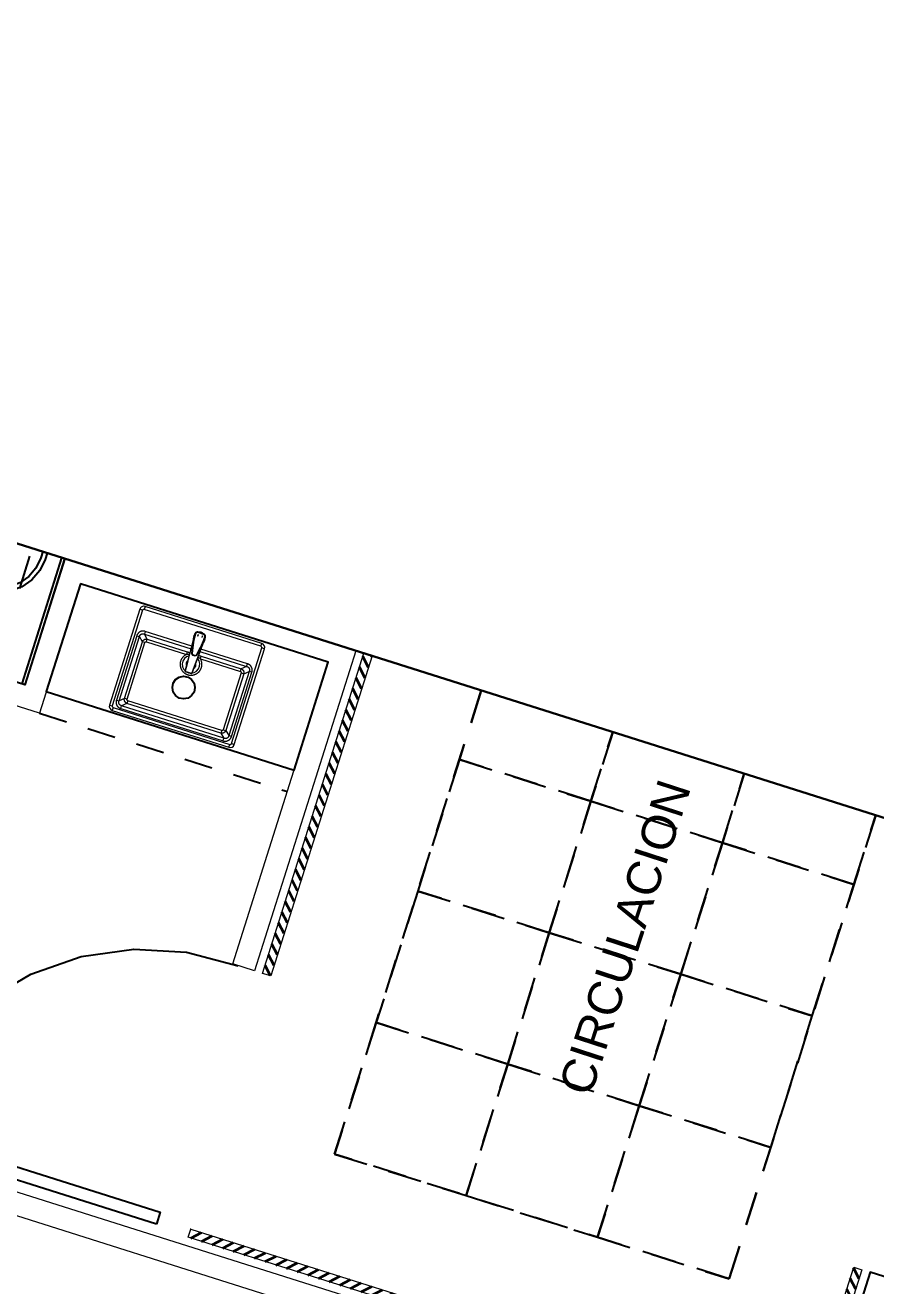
# Model space of a CAD drawing. Header units: metres. Extents: x -22 to 564, y 0 to 143.
# Drawn here: x 89.78 to 93.54, y 61.58 to 67.15 of the extents above; entities that cross this region are included whole.
import ezdxf
from ezdxf.xclip import XClip

# ---------------------------------------------------------------- set-up
doc = ezdxf.new("R2010")
doc.units = ezdxf.units.M
doc.header["$XCLIPFRAME"] = 2
doc.linetypes.add('XREF 1N HZ$0$CONJUNTO TLAHUAC$0$HIDDEN2', pattern=[0.1875, 0.125, -0.0625])
doc.linetypes.add('XREF 1N HZ$0$HIDDE150', pattern=[0.24, 0.15, -0.09])
for name, color, linetype in [('TEXTO', 7, 'Continuous'), ('XREF 1N HZ$0$COLUMNAS', 6, 'Continuous'), ('XREF 1N HZ$0$DESPIECE PLAFON', 132, 'XREF 1N HZ$0$HIDDE150'), ('XREF 1N HZ$0$LAMPARAS 1', 112, 'Continuous'), ('XREF 1N HZ$0$MOBILIARIO FIJO', 40, 'Continuous'), ('XREF 1N HZ$0$PLAFONES', 20, 'XREF 1N HZ$0$HIDDE150'), ('XREF 1N HZ$0$PROYECCIÓN', 8, 'XREF 1N HZ$0$CONJUNTO TLAHUAC$0$HIDDEN2'), ('XREF 1N HZ$0$PUERTAS APC', 8, 'Continuous')]:
    doc.layers.add(name, color=color, linetype=linetype)
doc.layers.add('XREF 1N HZ$0$MUROS DE TABLAROCA', color=150, linetype='Continuous', lineweight=13)
doc.layers.add('XREF 1N HZ$0$PTOT VS. CAMILLAS', color=240, linetype='Continuous', lineweight=35)
doc.styles.add('100 LOCALES 25', font='arial.ttf', dxfattribs={"height": 0.25})

# ---------------------------------------------------------------- blocks, each defined once
blk = doc.blocks.new('XREF 1N HZ$0$PUERETAA')
at = {"layer": 'XREF 1N HZ$0$PUERTAS APC'}
blk.add_lwpolyline([(26.9427, 55.407), (26.9427, 56.607), (26.8887, 56.607), (26.8887, 55.407)], close=True, dxfattribs=at)
blk.add_arc((26.9387, 55.4608), 1.1473, 92.4983, 182.6876, dxfattribs=at)
blk = doc.blocks.new('XREF 1N HZ$0$LAVABO HAB 3')
at = {"linetype": 'Continuous', "lineweight": 18}
for p, q in [((13.502, 10.2053), (13.5002, 10.2053)), ((13.5002, 10.198), (13.5002, 10.2053)), ((13.502, 10.2053), (13.502, 10.198)), ((13.5098, 10.2131), (13.5098, 10.2149)), ((13.5354, 10.2149), (13.5098, 10.2149)), ((13.5354, 10.2131), (13.5098, 10.2131)), ((13.5226, 10.2158), (13.5117, 10.2156)), ((13.5117, 10.2149), (13.5117, 10.2156)), ((13.5137, 10.2052), (13.513, 10.2052)), ((13.513, 10.2052), (13.513, 10.1982)), ((13.5137, 10.2052), (13.5137, 10.1982)), ((13.5226, 10.2149), (13.5226, 10.2158)), ((13.5335, 10.2156), (13.5226, 10.2158)), ((13.5315, 10.2052), (13.5322, 10.2052)), ((13.5315, 10.2052), (13.5315, 10.1982)), ((13.5322, 10.2052), (13.5322, 10.1982)), ((13.5335, 10.2149), (13.5335, 10.2156)), ((13.5354, 10.2131), (13.5354, 10.2149)), ((13.5432, 10.2053), (13.545, 10.2053)), ((13.5432, 10.198), (13.5432, 10.2053)), ((13.545, 10.198), (13.545, 10.2053)), ((13.502, 10.198), (13.5002, 10.198)), ((13.5078, 10.0404), (13.5013, 10.1671)), ((13.5013, 10.1671), (13.5013, 10.167)), ((13.5041, 10.1568), (13.5059, 10.1571)), ((13.5041, 10.1568), (13.5111, 10.121)), ((13.5059, 10.1571), (13.5129, 10.1213)), ((13.5137, 10.1982), (13.513, 10.1982)), ((13.5315, 10.1982), (13.5322, 10.1982)), ((13.5323, 10.1213), (13.5393, 10.1571)), ((13.5341, 10.121), (13.541, 10.1568)), ((13.5439, 10.1671), (13.5374, 10.0404)), ((13.541, 10.1568), (13.5393, 10.1571)), ((13.5432, 10.198), (13.545, 10.198)), ((13.5439, 10.167), (13.5439, 10.1671)), ((13.5111, 10.121), (13.5129, 10.1213)), ((13.5175, 10.1176), (13.5277, 10.1176)), ((13.5175, 10.1157), (13.5175, 10.1176)), ((13.5175, 10.1157), (13.5277, 10.1157)), ((13.5277, 10.1157), (13.5277, 10.1176)), ((13.5341, 10.121), (13.5323, 10.1213)), ((13.5226, 10.0394), (13.5086, 10.0397)), ((13.5366, 10.0397), (13.5226, 10.0394))]:
    blk.add_line(p, q, dxfattribs=at)
for points in [[(12.8702, 10.2506), (12.8702, 9.7006), (14.1752, 9.7006), (14.1752, 10.2506)], [(12.8702, 10.2381), (14.1752, 10.2381), (14.1752, 10.2506), (12.8702, 10.2506)]]:
    blk.add_lwpolyline(points, close=True)
for points in [[(13.6192, 10.1686), (13.4262, 10.1686, 1), (13.4262, 9.7506), (13.6192, 9.7506, 1)], [(13.6192, 10.1486), (13.4262, 10.1486, 1), (13.4262, 9.7706), (13.6192, 9.7706, 1)]]:
    blk.add_lwpolyline(points, format="xyb", close=True)
at = {"linetype": 'Continuous', "lineweight": 18, "flags": 128}
for points in [[(13.5086, 10.0397), (13.5086, 10.0397), (13.5086, 10.0397), (13.5086, 10.0397), (13.5086, 10.0397), (13.5086, 10.0397), (13.5086, 10.0397), (13.5086, 10.0397), (13.5086, 10.0397)], [(13.5366, 10.0397), (13.5366, 10.0397), (13.5366, 10.0397), (13.5366, 10.0397), (13.5366, 10.0397), (13.5366, 10.0397), (13.5366, 10.0397), (13.5366, 10.0397), (13.5366, 10.0397)]]:
    blk.add_lwpolyline(points, dxfattribs=at)
for radius in [0.0395, 0.0363, 0.0246, 0.0229]:
    blk.add_circle((13.5227, 9.9596), radius)
at = {"linetype": 'Continuous', "lineweight": 18}
for centre, radius, start, end in [((13.5098, 10.2053), 0.00962, 90, 180), ((13.5098, 10.2053), 0.00781, 90, 180), ((13.5226, 10.1934), 0.025, 62.4904, 117.1455), ((13.5354, 10.2053), 0.00962, 0, 90), ((13.5354, 10.2053), 0.00781, 0, 90), ((13.5226, 10.1934), 0.025, 165.3782, 196.105), ((13.7159, 10.198), 0.2157, 180, 191.0142), ((13.7159, 10.198), 0.2139, 180, 191.0142), ((13.3293, 10.198), 0.2139, 348.9858, 0), ((13.3293, 10.198), 0.2157, 348.9858, 0), ((13.5226, 10.1934), 0.025, 345.6074, 14.8028), ((13.5175, 10.1222), 0.00468, 191.0142, 270), ((13.5277, 10.1222), 0.00468, 270, 348.9858), ((13.5086, 10.0405), 0.000812, 182.914, 268.9658), ((13.5086, 10.0405), 0.000751, 182.8932, 268.5565), ((13.5081, 10.0353), 0.00518, 92.8376, 93.5073), ((13.5366, 10.0405), 0.000812, 271.0342, 357.086), ((13.5366, 10.0405), 0.000751, 271.4435, 357.1068)]:
    blk.add_arc(centre, radius, start, end, dxfattribs=at)
for centre, major_axis, start_param, end_param in [((13.5262, 9.6943), (0.0465, -0.9138), 4.168618, 4.32392), ((13.519, 9.6943), (0.0465, 0.9138), 5.100858, 5.256162)]:
    blk.add_ellipse(centre, major_axis=major_axis, ratio=0.000887, start_param=start_param, end_param=end_param, dxfattribs=at)
for points, knots in [([(13.5117, 10.2156), (13.5112, 10.2156), (13.5099, 10.2156), (13.5079, 10.2152), (13.5059, 10.2145), (13.504, 10.2134), (13.5023, 10.2121), (13.501, 10.2105), (13.4999, 10.2087), (13.4991, 10.2067), (13.4985, 10.204), (13.4985, 10.2005), (13.4987, 10.1949), (13.4987, 10.1899), (13.4986, 10.1853), (13.4986, 10.1825), (13.4991, 10.18), (13.4999, 10.1781), (13.5005, 10.1773), (13.5006, 10.177)], [0, 0, 0, 0, 0.037302, 0.083018, 0.128733, 0.174448, 0.220163, 0.26525, 0.310338, 0.355419, 0.400498, 0.489465, 0.578701, 0.755734, 0.815479, 0.875151, 0.934065, 0.97918, 1, 1, 1, 1]), ([(13.5446, 10.177), (13.5448, 10.1774), (13.5454, 10.1784), (13.5461, 10.1802), (13.5467, 10.1829), (13.5467, 10.1864), (13.5465, 10.1919), (13.5465, 10.197), (13.5466, 10.2016), (13.5466, 10.2044), (13.5461, 10.2069), (13.5451, 10.209), (13.544, 10.2108), (13.5426, 10.2124), (13.5409, 10.2137), (13.539, 10.2146), (13.5366, 10.2155), (13.5347, 10.2156), (13.5335, 10.2156)], [0, 0, 0, 0, 0.0301553, 0.0752252, 0.1202911, 0.2091963, 0.2983698, 0.4752823, 0.5349779, 0.5946022, 0.6534749, 0.6985679, 0.7436606, 0.7887556, 0.8338509, 0.8789211, 0.9239913, 1, 1, 1, 1]), ([(13.5002, 10.1922), (13.5002, 10.1922), (13.5001, 10.1921), (13.5, 10.1922), (13.4999, 10.1922)], [0, 0, 0, 0, 0.5000071, 1, 1, 1, 1]), ([(13.4999, 10.1922), (13.4999, 10.1908), (13.4999, 10.1887), (13.4999, 10.1859), (13.5003, 10.1844), (13.5005, 10.1837)], [0, 0, 0, 0, 0.484928, 0.739589, 1, 1, 1, 1]), ([(13.5013, 10.1671), (13.5012, 10.1705), (13.5009, 10.1765), (13.5005, 10.1848), (13.5003, 10.1897), (13.5002, 10.1922)], [0, 0, 0, 0, 0.413218, 0.706644, 1, 1, 1, 1]), ([(13.5005, 10.1825), (13.5005, 10.1825), (13.5005, 10.1823), (13.5003, 10.1818), (13.5003, 10.1809), (13.5004, 10.1799), (13.5005, 10.1788), (13.5006, 10.1777), (13.5007, 10.1764), (13.5008, 10.1748), (13.501, 10.1726), (13.5012, 10.1699), (13.5013, 10.1679), (13.5013, 10.1668)], [0, 0, 0, 0, 0.004925, 0.151561, 0.277555, 0.428688, 0.536331, 0.575477, 0.621703, 0.686328, 0.768048, 0.872605, 1, 1, 1, 1]), ([(13.5005, 10.1837), (13.5005, 10.1836), (13.5005, 10.1835), (13.5005, 10.183), (13.5005, 10.1826), (13.5005, 10.1825)], [0, 0, 0, 0, 0.280649, 0.903022, 1, 1, 1, 1]), ([(13.5005, 10.1837), (13.5005, 10.1837), (13.5005, 10.1837), (13.5005, 10.1837), (13.5005, 10.1837), (13.5005, 10.1837), (13.5005, 10.1837), (13.5005, 10.1837)], [0, 0, 0, 0, 0.003478, 0.017578, 0.149486, 0.529402, 1, 1, 1, 1]), ([(13.5006, 10.1873), (13.5006, 10.1862), (13.5007, 10.183), (13.501, 10.1763), (13.5013, 10.1706), (13.5014, 10.1671)], [0, 0, 0, 0, 0.159457, 0.480683, 1, 1, 1, 1]), ([(13.5013, 10.1671), (13.5013, 10.1671), (13.5013, 10.1671), (13.5014, 10.1671), (13.5014, 10.1671)], [0, 0, 0, 0, 0.566597, 1, 1, 1, 1]), ([(13.5438, 10.1671), (13.5438, 10.1676), (13.5439, 10.1703), (13.5442, 10.177), (13.5445, 10.1831), (13.5446, 10.1871)], [0, 0, 0, 0, 0.081048, 0.40524, 1, 1, 1, 1]), ([(13.5439, 10.1671), (13.5439, 10.1671), (13.5439, 10.1671), (13.5438, 10.1671), (13.5438, 10.1671)], [0, 0, 0, 0, 0.566627, 1, 1, 1, 1]), ([(13.545, 10.1922), (13.5449, 10.1909), (13.5448, 10.1874), (13.5445, 10.1817), (13.5442, 10.1752), (13.544, 10.1703), (13.5439, 10.1676), (13.5439, 10.1671)], [0, 0, 0, 0, 0.159583, 0.418173, 0.676762, 0.935352, 1, 1, 1, 1]), ([(13.5439, 10.1671), (13.5439, 10.1681), (13.544, 10.17), (13.5442, 10.1726), (13.5444, 10.1746), (13.5445, 10.176), (13.5446, 10.177), (13.5446, 10.1778), (13.5447, 10.1788), (13.5448, 10.1799), (13.5449, 10.1809), (13.5449, 10.1818), (13.5447, 10.1823), (13.5447, 10.1825), (13.5447, 10.1825)], [0, 0, 0, 0, 0.116854, 0.223105, 0.306143, 0.353184, 0.387216, 0.41898, 0.458743, 0.568095, 0.721644, 0.84966, 0.998653, 1, 1, 1, 1]), ([(13.5453, 10.1922), (13.5453, 10.1908), (13.5453, 10.1887), (13.5453, 10.1859), (13.5449, 10.1844), (13.5447, 10.1837)], [0, 0, 0, 0, 0.484928, 0.739589, 1, 1, 1, 1]), ([(13.5447, 10.1837), (13.5447, 10.1837), (13.5447, 10.1837), (13.5447, 10.1837), (13.5447, 10.1837), (13.5447, 10.1837), (13.5447, 10.1837), (13.5447, 10.1837), (13.5447, 10.1837), (13.5447, 10.1837)], [0, 0, 0, 0, 0.735069, 0.92519, 0.97633, 0.991274, 0.996302, 0.998291, 1, 1, 1, 1]), ([(13.5447, 10.1825), (13.5447, 10.1825), (13.5447, 10.1829), (13.5447, 10.1833), (13.5447, 10.1835), (13.5447, 10.1836), (13.5447, 10.1836), (13.5447, 10.1836)], [0, 0, 0, 0, 0.012345, 0.72619, 0.732649, 0.993392, 1, 1, 1, 1]), ([(13.545, 10.1922), (13.545, 10.1922), (13.5451, 10.1921), (13.5452, 10.1922), (13.5453, 10.1922)], [0, 0, 0, 0, 0.500019, 1, 1, 1, 1]), ([(13.5111, 10.121), (13.5111, 10.1209), (13.5113, 10.12), (13.512, 10.1186), (13.5133, 10.1172), (13.515, 10.1161), (13.5165, 10.1158), (13.5173, 10.1157), (13.5175, 10.1157)], [0, 0, 0, 0, 0.051141, 0.295611, 0.499996, 0.705067, 0.949539, 1, 1, 1, 1]), ([(13.5341, 10.121), (13.5339, 10.1203), (13.5335, 10.1189), (13.532, 10.1173), (13.5302, 10.1161), (13.5287, 10.1158), (13.5279, 10.1157), (13.5277, 10.1157)], [0, 0, 0, 0, 0.234233, 0.499666, 0.704873, 0.949506, 1, 1, 1, 1]), ([(13.5086, 10.0397), (13.5091, 10.0397), (13.5118, 10.0396), (13.5165, 10.0395), (13.5206, 10.0395), (13.5226, 10.0394)], [0, 0, 0, 0, 0.115582, 0.577912, 1, 1, 1, 1]), ([(13.5226, 10.0394), (13.5231, 10.0394), (13.5258, 10.0395), (13.5305, 10.0396), (13.5347, 10.0397), (13.5366, 10.0397)], [0, 0, 0, 0, 0.115582, 0.577912, 1, 1, 1, 1])]:
    blk.add_open_spline(points, degree=3, knots=knots, dxfattribs=at)
blk = doc.blocks.new('XREF 1N HZ$0$LAVABO LUCERNA 2')
at = {"linetype": 'Continuous', "lineweight": 18}
for p, q in [((4.0722, 29.9467, 0), (4.059, 29.9467, 0)), ((4.059, 29.9467, 0), (4.059, 29.4052, 0)), ((4.0722, 29.9467, 0), (4.0722, 29.4052, 0)), ((4.0777, 29.9655, 0), (4.0777, 29.9522, 0)), ((4.5222, 29.9655, 0), (4.0777, 29.9655, 0)), ((4.5222, 29.9522, 0), (4.0777, 29.9522, 0)), ((4.5222, 29.9522, 0), (4.5222, 29.9655, 0)), ((4.5277, 29.4052, 0), (4.5277, 29.9467, 0)), ((4.541, 29.9467, 0), (4.5277, 29.9467, 0)), ((4.541, 29.4052, 0), (4.541, 29.9467, 0)), ((4.0784, 29.913, 0), (4.0784, 29.4389, 0)), ((4.0784, 29.913, 0), (4.0908, 29.913, 0)), ((4.108, 29.8939, 0), (4.0908, 29.913, 0)), ((4.0908, 29.4389, 0), (4.0908, 29.913, 0)), ((4.108, 29.4579, 0), (4.108, 29.8939, 0)), ((4.1204, 29.8939, 0), (4.108, 29.8939, 0)), ((4.4063, 29.9431, 0), (4.1081, 29.9431, 0)), ((4.1081, 29.9431, 0), (4.1081, 29.9308, 0)), ((4.1256, 29.9114, 0), (4.1081, 29.9308, 0)), ((4.1081, 29.9308, 0), (4.4063, 29.9308, 0)), ((4.1204, 29.4579, 0), (4.1204, 29.8939, 0)), ((4.1256, 29.9114, 0), (4.3888, 29.9114, 0)), ((4.1256, 29.8991, 0), (4.1256, 29.9114, 0)), ((4.1256, 29.8991, 0), (4.3888, 29.8991, 0)), ((4.3888, 29.9114, 0), (4.4063, 29.9308, 0)), ((4.3888, 29.8991, 0), (4.3888, 29.9114, 0)), ((4.394, 29.8939, 0), (4.394, 29.7086, 0)), ((4.394, 29.8939, 0), (4.4064, 29.8939, 0)), ((4.4063, 29.9431, 0), (4.4063, 29.9308, 0)), ((4.4064, 29.8939, 0), (4.4236, 29.913, 0)), ((4.4064, 29.8939, 0), (4.4064, 29.7086, 0)), ((4.4236, 29.913, 0), (4.4236, 29.6966, 0)), ((4.436, 29.913, 0), (4.4236, 29.913, 0)), ((4.436, 29.6972, 0), (4.436, 29.913, 0)), ((4.3201, 29.676, 0), (4.3204, 29.6907, 0)), ((4.3204, 29.6614, 0), (4.3201, 29.676, 0)), ((4.3212, 29.6915, 0), (4.4533, 29.6982, 0)), ((4.4064, 29.7086, 0), (4.394, 29.7086, 0)), ((4.3998, 29.6813, 0), (4.4017, 29.6813, 0)), ((4.3998, 29.6813, 0), (4.3998, 29.6707, 0)), ((4.3998, 29.6707, 0), (4.4017, 29.6707, 0)), ((4.4017, 29.6813, 0), (4.4017, 29.6707, 0)), ((4.4426, 29.6953, 0), (4.4053, 29.688, 0)), ((4.4053, 29.688, 0), (4.4056, 29.6861, 0)), ((4.4053, 29.664, 0), (4.4056, 29.6659, 0)), ((4.4429, 29.6934, 0), (4.4056, 29.6861, 0)), ((4.4056, 29.6659, 0), (4.4429, 29.6586, 0)), ((4.4426, 29.6953, 0), (4.4429, 29.6934, 0)), ((4.4534, 29.6982, 0), (4.4532, 29.6982, 0)), ((4.4856, 29.6975, 0), (4.4856, 29.6994, 0)), ((4.4856, 29.6994, 0), (4.4932, 29.6994, 0)), ((4.4932, 29.6975, 0), (4.4856, 29.6975, 0)), ((4.4931, 29.686, 0), (4.4858, 29.686, 0)), ((4.4858, 29.6853, 0), (4.4858, 29.686, 0)), ((4.4931, 29.6853, 0), (4.4858, 29.6853, 0)), ((4.4931, 29.6668, 0), (4.4858, 29.6668, 0)), ((4.4858, 29.6668, 0), (4.4858, 29.666, 0)), ((4.4931, 29.666, 0), (4.4858, 29.666, 0)), ((4.4931, 29.6853, 0), (4.4931, 29.686, 0)), ((4.4931, 29.6668, 0), (4.4931, 29.666, 0)), ((4.4932, 29.6975, 0), (4.4932, 29.6994, 0)), ((4.5014, 29.6627, 0), (4.5014, 29.6894, 0)), ((4.5014, 29.6894, 0), (4.5033, 29.6894, 0)), ((4.5033, 29.6627, 0), (4.5033, 29.6894, 0)), ((4.5033, 29.6873, 0), (4.504, 29.6873, 0)), ((4.5033, 29.676, 0), (4.5042, 29.676, 0)), ((4.5033, 29.6647, 0), (4.504, 29.6647, 0)), ((4.5042, 29.676, 0), (4.504, 29.6873, 0)), ((4.504, 29.6647, 0), (4.5042, 29.676, 0)), ((4.4533, 29.6538, 0), (4.3212, 29.6605, 0)), ((4.394, 29.6433, 0), (4.394, 29.4579, 0)), ((4.394, 29.6433, 0), (4.4064, 29.6433, 0)), ((4.4053, 29.664, 0), (4.4426, 29.6568, 0)), ((4.4064, 29.6433, 0), (4.4064, 29.4579, 0)), ((4.4236, 29.6554, 0), (4.4236, 29.4389, 0)), ((4.436, 29.4389, 0), (4.436, 29.6548, 0)), ((4.4426, 29.6568, 0), (4.4429, 29.6586, 0)), ((4.4532, 29.6538, 0), (4.4534, 29.6538, 0)), ((4.4856, 29.6545, 0), (4.4932, 29.6545, 0)), ((4.4856, 29.6545, 0), (4.4856, 29.6526, 0)), ((4.4856, 29.6526, 0), (4.4932, 29.6526, 0)), ((4.4932, 29.6545, 0), (4.4932, 29.6526, 0)), ((4.5014, 29.6627, 0), (4.5033, 29.6627, 0)), ((4.108, 29.4579, 0), (4.0908, 29.4389, 0)), ((4.1204, 29.4579, 0), (4.108, 29.4579, 0)), ((4.1256, 29.4527, 0), (4.1256, 29.4404, 0)), ((4.3888, 29.4527, 0), (4.1256, 29.4527, 0)), ((4.3888, 29.4527, 0), (4.3888, 29.4404, 0)), ((4.394, 29.4579, 0), (4.4064, 29.4579, 0)), ((4.4236, 29.4389, 0), (4.4064, 29.4579, 0)), ((4.059, 29.4052, 0), (4.0722, 29.4052, 0)), ((4.0777, 29.3996, 0), (4.5222, 29.3996, 0)), ((4.0777, 29.3996, 0), (4.0777, 29.3864, 0)), ((4.0777, 29.3864, 0), (4.5222, 29.3864, 0)), ((4.0784, 29.4389, 0), (4.0908, 29.4389, 0)), ((4.1256, 29.4404, 0), (4.1081, 29.421, 0)), ((4.1081, 29.4087, 0), (4.1081, 29.421, 0)), ((4.4063, 29.421, 0), (4.1081, 29.421, 0)), ((4.1081, 29.4087, 0), (4.4063, 29.4087, 0)), ((4.3888, 29.4404, 0), (4.1256, 29.4404, 0)), ((4.3888, 29.4404, 0), (4.4063, 29.421, 0)), ((4.4063, 29.4087, 0), (4.4063, 29.421, 0)), ((4.4236, 29.4389, 0), (4.436, 29.4389, 0)), ((4.5222, 29.3864, 0), (4.5222, 29.3996, 0)), ((4.5277, 29.4052, 0), (4.541, 29.4052, 0))]:
    blk.add_line(p, q, dxfattribs=at)
at = {"elevation": 0}
blk.add_lwpolyline([(4.5502, 30.2498), (4.0502, 30.2498), (4.0502, 29.0998), (4.5502, 29.0998)], close=True, dxfattribs=at)
at = {"linetype": 'Continuous', "lineweight": 18, "elevation": 0, "flags": 128}
for points in [[(4.3205, 29.6907), (4.3204, 29.6907), (4.3204, 29.6907), (4.3204, 29.6907), (4.3204, 29.6907), (4.3204, 29.6907), (4.3204, 29.6907), (4.3204, 29.6907), (4.3204, 29.6907)], [(4.3204, 29.6614), (4.3204, 29.6614), (4.3204, 29.6614), (4.3204, 29.6614), (4.3204, 29.6614), (4.3204, 29.6614), (4.3204, 29.6614), (4.3204, 29.6614), (4.3205, 29.6614)]]:
    blk.add_lwpolyline(points, dxfattribs=at)
at = {"linetype": 'Continuous', "lineweight": 18}
for centre, radius, start, end in [((4.0777, 29.9467, 0), 0.0188, 90, 180), ((4.0777, 29.9467, 0), 0.00553, 90, 180), ((4.5222, 29.9467, 0), 0.0188, 360, 90), ((4.5222, 29.9467, 0), 0.00553, 360, 90), ((4.3584, 29.6759, 0), 0.0389, 29.3943, 330.8777), ((4.3212, 29.6906, 0), 0.000847, 92.914, 178.9658), ((4.3212, 29.6906, 0), 0.000784, 92.8932, 178.5565), ((4.3158, 29.6912, 0), 0.0054, 2.8376, 3.5073), ((4.3584, 29.6759, 0), 0.0219, 55.2863, 130.4951), ((4.4065, 29.6813, 0), 0.00489, 101.0142, 180), ((4.4065, 29.6707, 0), 0.00489, 180, 258.9858), ((4.4856, 29.4743, 0), 0.2251, 90, 101.0142), ((4.4856, 29.4743, 0), 0.2232, 90, 101.0142), ((4.4808, 29.676, 0), 0.0261, 75.3782, 106.105), ((4.4932, 29.6894, 0), 0.01, 0, 90), ((4.4932, 29.6894, 0), 0.00815, 0, 90), ((4.4808, 29.676, 0), 0.0261, 332.4904, 27.1455), ((4.3212, 29.6614, 0), 0.000847, 181.0342, 267.086), ((4.3212, 29.6614, 0), 0.000784, 181.4435, 267.1068), ((4.3158, 29.6609, 0), 0.0054, 356.4927, 357.1624), ((4.3584, 29.6759, 0), 0.0219, 228.8015, 305.4171), ((4.4856, 29.8777, 0), 0.2251, 258.9858, 270), ((4.4856, 29.8777, 0), 0.2232, 258.9858, 270), ((4.4808, 29.676, 0), 0.0261, 255.6074, 284.8028), ((4.4932, 29.6627, 0), 0.00815, 270, 0), ((4.4932, 29.6627, 0), 0.01, 270, 0), ((4.0777, 29.4052, 0), 0.0188, 180, 270), ((4.0777, 29.4052, 0), 0.00553, 180, 270), ((4.5222, 29.4052, 0), 0.00553, 270, 0), ((4.5222, 29.4052, 0), 0.0188, 270, 360)]:
    blk.add_arc(centre, radius, start, end, dxfattribs=at)
for centre, major_axis, start_param, end_param in [((3.9601, 29.6723, 0), (-0.9534, -0.0485), 4.168618, 4.32392), ((3.9601, 29.6798, 0), (0.9534, -0.0485), 5.100858, 5.256162)]:
    blk.add_ellipse(centre, major_axis=major_axis, ratio=0.000887, start_param=start_param, end_param=end_param, dxfattribs=at)
for points, knots in [([(4.1081, 29.9431, 0), (4.1062, 29.943, 0), (4.1024, 29.9428, 0), (4.0977, 29.9415, 0), (4.0941, 29.9399, 0), (4.0906, 29.9378, 0), (4.0867, 29.9346, 0), (4.0829, 29.9299, 0), (4.0802, 29.9245, 0), (4.0786, 29.9188, 0), (4.0784, 29.9149, 0), (4.0784, 29.913, 0)], [0, 0, 0, 0, 0.120242, 0.244058, 0.307423, 0.370406, 0.497898, 0.625751, 0.752929, 0.878168, 1, 1, 1, 1]), ([(4.0908, 29.913, 0), (4.0908, 29.9142, 0), (4.0907, 29.9166, 0), (4.0914, 29.9202, 0), (4.0929, 29.9235, 0), (4.095, 29.9264, 0), (4.0974, 29.9283, 0), (4.0994, 29.9294, 0), (4.1016, 29.9302, 0), (4.1045, 29.9309, 0), (4.1069, 29.9308, 0), (4.1081, 29.9308, 0)], [0, 0, 0, 0, 0.128416, 0.256223, 0.382013, 0.505703, 0.628387, 0.689296, 0.751664, 0.870704, 1, 1, 1, 1]), ([(4.108, 29.8939, 0), (4.1081, 29.895, 0), (4.1084, 29.8971, 0), (4.1094, 29.8999, 0), (4.1107, 29.9022, 0), (4.112, 29.9041, 0), (4.1138, 29.9061, 0), (4.1162, 29.9081, 0), (4.1192, 29.9098, 0), (4.1224, 29.911, 0), (4.1245, 29.9113, 0), (4.1256, 29.9114, 0)], [0, 0, 0, 0, 0.1235535, 0.242053, 0.3290737, 0.4151473, 0.500305, 0.628683, 0.7582232, 0.8771042, 1, 1, 1, 1]), ([(4.1204, 29.8939, 0), (4.1205, 29.8946, 0), (4.1206, 29.8956, 0), (4.1212, 29.8968, 0), (4.1219, 29.8976, 0), (4.1227, 29.8983, 0), (4.1239, 29.8989, 0), (4.1249, 29.899, 0), (4.1256, 29.8991, 0)], [0, 0, 0, 0, 0.246609, 0.374071, 0.502211, 0.629989, 0.75645, 1, 1, 1, 1]), ([(4.3888, 29.9114, 0), (4.3899, 29.9113, 0), (4.392, 29.911, 0), (4.3952, 29.9098, 0), (4.3982, 29.9081, 0), (4.4009, 29.9059, 0), (4.4031, 29.9032, 0), (4.4048, 29.9002, 0), (4.406, 29.8971, 0), (4.4063, 29.895, 0), (4.4064, 29.8939, 0)], [0, 0, 0, 0, 0.122923, 0.241828, 0.371398, 0.499801, 0.627804, 0.757896, 0.876421, 1, 1, 1, 1]), ([(4.3888, 29.8991, 0), (4.3895, 29.899, 0), (4.3905, 29.8989, 0), (4.3917, 29.8983, 0), (4.3925, 29.8976, 0), (4.3932, 29.8968, 0), (4.3938, 29.8956, 0), (4.3939, 29.8946, 0), (4.394, 29.8939, 0)], [0, 0, 0, 0, 0.2435498, 0.3700115, 0.4977892, 0.6259285, 0.7533913, 1, 1, 1, 1]), ([(4.436, 29.913, 0), (4.436, 29.9149, 0), (4.4358, 29.9188, 0), (4.4344, 29.9235, 0), (4.4328, 29.9272, 0), (4.4309, 29.9307, 0), (4.4277, 29.9346, 0), (4.4238, 29.9378, 0), (4.4203, 29.9399, 0), (4.4167, 29.9415, 0), (4.412, 29.9428, 0), (4.4082, 29.943, 0), (4.4063, 29.9431, 0)], [0, 0, 0, 0, 0.1218118, 0.2470301, 0.3109538, 0.3743527, 0.5021842, 0.629655, 0.6926398, 0.7559828, 0.8797776, 1, 1, 1, 1]), ([(4.4063, 29.9308, 0), (4.4071, 29.9308, 0), (4.4087, 29.9309, 0), (4.4111, 29.9306, 0), (4.4137, 29.93, 0), (4.4166, 29.9286, 0), (4.4194, 29.9264, 0), (4.4212, 29.924, 0), (4.4222, 29.9219, 0), (4.4231, 29.9196, 0), (4.4237, 29.9166, 0), (4.4236, 29.9142, 0), (4.4236, 29.913, 0)], [0, 0, 0, 0, 0.0874739, 0.1701397, 0.24851, 0.3715377, 0.4941955, 0.6178591, 0.6798138, 0.7438318, 0.8716114, 1, 1, 1, 1]), ([(4.394, 29.7086, 0), (4.3923, 29.7102, 0), (4.389, 29.7135, 0), (4.3831, 29.7176, 0), (4.3765, 29.7209, 0), (4.3694, 29.7231, 0), (4.362, 29.7242, 0), (4.3547, 29.7242, 0), (4.3476, 29.7231, 0), (4.3408, 29.7211, 0), (4.3345, 29.718, 0), (4.3285, 29.714, 0), (4.3231, 29.7091, 0), (4.3184, 29.7033, 0), (4.3147, 29.6968, 0), (4.312, 29.69, 0), (4.3105, 29.683, 0), (4.31, 29.6759, 0), (4.3105, 29.6689, 0), (4.312, 29.6619, 0), (4.3147, 29.655, 0), (4.3184, 29.6486, 0), (4.3231, 29.6428, 0), (4.3285, 29.6378, 0), (4.3345, 29.6338, 0), (4.3408, 29.6308, 0), (4.3476, 29.6287, 0), (4.3547, 29.6276, 0), (4.362, 29.6276, 0), (4.3694, 29.6287, 0), (4.3765, 29.631, 0), (4.3831, 29.6342, 0), (4.389, 29.6383, 0), (4.3923, 29.6416, 0), (4.394, 29.6433, 0)], [0, 0, 0, 0, 0.030016, 0.061065, 0.092844, 0.125, 0.157156, 0.188935, 0.219984, 0.25, 0.280016, 0.311065, 0.342844, 0.375, 0.407156, 0.438935, 0.469984, 0.5, 0.530016, 0.561065, 0.592844, 0.625, 0.657156, 0.688935, 0.719984, 0.75, 0.780016, 0.811065, 0.842844, 0.875, 0.907156, 0.938935, 0.969984, 1, 1, 1, 1]), ([(4.3205, 29.6907, 0), (4.3204, 29.6901, 0), (4.3204, 29.6873, 0), (4.3203, 29.6824, 0), (4.3202, 29.6781, 0), (4.3201, 29.676, 0)], [0, 0, 0, 0, 0.115582, 0.577912, 1, 1, 1, 1]), ([(4.3201, 29.676, 0), (4.3201, 29.6754, 0), (4.3202, 29.6726, 0), (4.3203, 29.6677, 0), (4.3204, 29.6634, 0), (4.3205, 29.6614, 0)], [0, 0, 0, 0, 0.115582, 0.577912, 1, 1, 1, 1]), ([(4.3201, 29.676, 0), (4.3201, 29.676, 0), (4.3201, 29.676, 0), (4.3201, 29.676, 0), (4.3201, 29.676, 0)], [0, 0, 0, 0, 0.002816, 1, 1, 1, 1]), ([(4.3975, 29.6953, 0), (4.3971, 29.6969, 0), (4.3962, 29.7014, 0), (4.3948, 29.7058, 0), (4.394, 29.7086, 0)], [0.2095737, 0.2095737, 0.2095737, 0.2095737, 0.4999998, 1, 1, 1, 1]), ([(4.4053, 29.688, 0), (4.4051, 29.688, 0), (4.4042, 29.6878, 0), (4.4028, 29.6871, 0), (4.4012, 29.6857, 0), (4.4002, 29.684, 0), (4.3998, 29.6824, 0), (4.3998, 29.6815, 0), (4.3998, 29.6813, 0)], [0, 0, 0, 0, 0.051141, 0.295611, 0.499996, 0.705067, 0.949539, 1, 1, 1, 1]), ([(4.4053, 29.664, 0), (4.4046, 29.6642, 0), (4.4031, 29.6647, 0), (4.4013, 29.6662, 0), (4.4002, 29.6681, 0), (4.3998, 29.6696, 0), (4.3998, 29.6705, 0), (4.3998, 29.6707, 0)], [0, 0, 0, 0, 0.234233, 0.499666, 0.704873, 0.949506, 1, 1, 1, 1]), ([(4.4064, 29.7086, 0), (4.4064, 29.7077, 0), (4.4064, 29.7058, 0), (4.4063, 29.7031, 0), (4.4062, 29.7005, 0), (4.4061, 29.698, 0), (4.406, 29.6964, 0), (4.406, 29.6957, 0)], [0, 0, 0, 0, 0.1413395, 0.2849708, 0.4267224, 0.5669247, 0.6784782, 0.6784782, 0.6784782, 0.6784782]), ([(4.4694, 29.6991, 0), (4.4694, 29.6991, 0), (4.4692, 29.6991, 0), (4.4687, 29.6992, 0), (4.4678, 29.6993, 0), (4.4667, 29.6992, 0), (4.4655, 29.6991, 0), (4.4644, 29.699, 0), (4.4631, 29.6989, 0), (4.4613, 29.6987, 0), (4.4591, 29.6986, 0), (4.4563, 29.6984, 0), (4.4542, 29.6983, 0), (4.453, 29.6982, 0)], [0, 0, 0, 0, 0.004925, 0.151561, 0.277555, 0.428688, 0.536331, 0.575477, 0.621703, 0.686328, 0.768048, 0.872605, 1, 1, 1, 1]), ([(4.4533, 29.6982, 0), (4.4569, 29.6984, 0), (4.4631, 29.6986, 0), (4.4718, 29.699, 0), (4.477, 29.6992, 0), (4.4795, 29.6993, 0)], [0, 0, 0, 0, 0.413218, 0.706644, 1, 1, 1, 1]), ([(4.4744, 29.699, 0), (4.4733, 29.699, 0), (4.4699, 29.6988, 0), (4.4629, 29.6985, 0), (4.457, 29.6983, 0), (4.4533, 29.6981, 0)], [0, 0, 0, 0, 0.159457, 0.480683, 1, 1, 1, 1]), ([(4.4533, 29.6982, 0), (4.4533, 29.6982, 0), (4.4533, 29.6982, 0), (4.4533, 29.6981, 0), (4.4533, 29.6981, 0)], [0, 0, 0, 0, 0.566597, 1, 1, 1, 1]), ([(4.504, 29.6873, 0), (4.504, 29.688, 0), (4.5039, 29.6893, 0), (4.5036, 29.6914, 0), (4.5028, 29.6935, 0), (4.5017, 29.6954, 0), (4.5003, 29.6971, 0), (4.4986, 29.6986, 0), (4.4967, 29.6997, 0), (4.4947, 29.7005, 0), (4.4918, 29.7011, 0), (4.4882, 29.7011, 0), (4.4824, 29.701, 0), (4.4771, 29.701, 0), (4.4723, 29.7011, 0), (4.4694, 29.701, 0), (4.4668, 29.7005, 0), (4.4649, 29.6997, 0), (4.464, 29.6991, 0), (4.4637, 29.6989, 0)], [0, 0, 0, 0, 0.037302, 0.083018, 0.128733, 0.174448, 0.220163, 0.26525, 0.310338, 0.355419, 0.400498, 0.489465, 0.578701, 0.755734, 0.815479, 0.875151, 0.934065, 0.97918, 1, 1, 1, 1]), ([(4.4637, 29.6531, 0), (4.4641, 29.6528, 0), (4.4651, 29.6522, 0), (4.467, 29.6515, 0), (4.4698, 29.6509, 0), (4.4735, 29.6509, 0), (4.4792, 29.651, 0), (4.4845, 29.651, 0), (4.4893, 29.6509, 0), (4.4922, 29.651, 0), (4.4949, 29.6515, 0), (4.4971, 29.6525, 0), (4.4989, 29.6537, 0), (4.5006, 29.6552, 0), (4.5019, 29.6569, 0), (4.5029, 29.6589, 0), (4.5038, 29.6614, 0), (4.5039, 29.6634, 0), (4.504, 29.6647, 0)], [0, 0, 0, 0, 0.0301553, 0.0752252, 0.1202911, 0.2091963, 0.2983698, 0.4752823, 0.5349779, 0.5946022, 0.6534749, 0.6985679, 0.7436606, 0.7887556, 0.8338509, 0.8789211, 0.9239913, 1, 1, 1, 1]), ([(4.4706, 29.6991, 0), (4.4706, 29.6991, 0), (4.4704, 29.6991, 0), (4.47, 29.6991, 0), (4.4695, 29.6991, 0), (4.4694, 29.6991, 0)], [0, 0, 0, 0, 0.280649, 0.903022, 1, 1, 1, 1]), ([(4.4795, 29.6997, 0), (4.4781, 29.6997, 0), (4.4759, 29.6997, 0), (4.4729, 29.6997, 0), (4.4714, 29.6993, 0), (4.4707, 29.6991, 0)], [0, 0, 0, 0, 0.484928, 0.739589, 1, 1, 1, 1]), ([(4.4707, 29.6991, 0), (4.4707, 29.6991, 0), (4.4707, 29.6991, 0), (4.4707, 29.6991, 0), (4.4707, 29.6991, 0), (4.4707, 29.6991, 0), (4.4707, 29.6991, 0), (4.4707, 29.6991, 0)], [0, 0, 0, 0, 0.003478, 0.017578, 0.149486, 0.529402, 1, 1, 1, 1]), ([(4.4795, 29.6993, 0), (4.4795, 29.6994, 0), (4.4795, 29.6995, 0), (4.4795, 29.6996, 0), (4.4795, 29.6997, 0)], [0, 0, 0, 0, 0.5000071, 1, 1, 1, 1]), ([(4.394, 29.6433, 0), (4.3948, 29.6461, 0), (4.3962, 29.6505, 0), (4.3972, 29.655, 0), (4.3975, 29.6567, 0)], [0, 0, 0, 0, 0.5000002, 0.8000681, 0.8000681, 0.8000681, 0.8000681]), ([(4.406, 29.6563, 0), (4.406, 29.6556, 0), (4.4061, 29.6539, 0), (4.4062, 29.6514, 0), (4.4063, 29.6487, 0), (4.4064, 29.646, 0), (4.4064, 29.6442, 0), (4.4064, 29.6433, 0)], [0.3126631, 0.3126631, 0.3126631, 0.3126631, 0.4330992, 0.5733018, 0.7150437, 0.8586742, 1, 1, 1, 1]), ([(4.4533, 29.6539, 0), (4.4539, 29.6539, 0), (4.4567, 29.6538, 0), (4.4637, 29.6535, 0), (4.4701, 29.6532, 0), (4.4742, 29.653, 0)], [0, 0, 0, 0, 0.081048, 0.40524, 1, 1, 1, 1]), ([(4.4533, 29.6538, 0), (4.4533, 29.6538, 0), (4.4533, 29.6538, 0), (4.4533, 29.6539, 0), (4.4533, 29.6539, 0)], [0, 0, 0, 0, 0.566627, 1, 1, 1, 1]), ([(4.4795, 29.6527, 0), (4.4781, 29.6527, 0), (4.4745, 29.6529, 0), (4.4686, 29.6531, 0), (4.4618, 29.6534, 0), (4.4567, 29.6536, 0), (4.4539, 29.6538, 0), (4.4533, 29.6538, 0)], [0, 0, 0, 0, 0.159583, 0.418173, 0.676762, 0.935352, 1, 1, 1, 1]), ([(4.4534, 29.6538, 0), (4.4544, 29.6537, 0), (4.4564, 29.6536, 0), (4.4591, 29.6535, 0), (4.4612, 29.6533, 0), (4.4626, 29.6532, 0), (4.4636, 29.6531, 0), (4.4645, 29.653, 0), (4.4655, 29.6529, 0), (4.4667, 29.6528, 0), (4.4678, 29.6527, 0), (4.4687, 29.6528, 0), (4.4692, 29.6529, 0), (4.4694, 29.653, 0), (4.4694, 29.653, 0)], [0, 0, 0, 0, 0.116854, 0.223105, 0.306143, 0.353184, 0.387216, 0.41898, 0.458743, 0.568095, 0.721644, 0.84966, 0.998653, 1, 1, 1, 1]), ([(4.4694, 29.653, 0), (4.4694, 29.653, 0), (4.4699, 29.6529, 0), (4.4702, 29.6529, 0), (4.4705, 29.6529, 0), (4.4706, 29.6529, 0), (4.4706, 29.6529, 0), (4.4706, 29.6529, 0)], [0, 0, 0, 0, 0.012345, 0.72619, 0.732649, 0.993392, 1, 1, 1, 1]), ([(4.4706, 29.6529, 0), (4.4706, 29.6529, 0), (4.4707, 29.6529, 0), (4.4707, 29.6529, 0), (4.4707, 29.6529, 0), (4.4707, 29.6529, 0), (4.4707, 29.6529, 0), (4.4707, 29.6529, 0), (4.4707, 29.6529, 0), (4.4707, 29.6529, 0)], [0, 0, 0, 0, 0.735069, 0.92519, 0.97633, 0.991274, 0.996302, 0.998291, 1, 1, 1, 1]), ([(4.4795, 29.6523, 0), (4.4781, 29.6523, 0), (4.4759, 29.6523, 0), (4.4729, 29.6523, 0), (4.4714, 29.6527, 0), (4.4707, 29.6529, 0)], [0, 0, 0, 0, 0.484928, 0.739589, 1, 1, 1, 1]), ([(4.4795, 29.6527, 0), (4.4795, 29.6526, 0), (4.4795, 29.6525, 0), (4.4795, 29.6524, 0), (4.4795, 29.6523, 0)], [0, 0, 0, 0, 0.500019, 1, 1, 1, 1]), ([(4.1256, 29.4404, 0), (4.1245, 29.4406, 0), (4.1224, 29.4409, 0), (4.1192, 29.442, 0), (4.1162, 29.4437, 0), (4.1135, 29.446, 0), (4.1113, 29.4486, 0), (4.1096, 29.4516, 0), (4.1084, 29.4547, 0), (4.1081, 29.4569, 0), (4.108, 29.4579, 0)], [0, 0, 0, 0, 0.1229228, 0.2418283, 0.3713976, 0.4998013, 0.6278041, 0.7578955, 0.8764211, 1, 1, 1, 1]), ([(4.1256, 29.4527, 0), (4.1249, 29.4528, 0), (4.1239, 29.4529, 0), (4.1227, 29.4535, 0), (4.1219, 29.4542, 0), (4.1212, 29.455, 0), (4.1206, 29.4563, 0), (4.1205, 29.4573, 0), (4.1204, 29.4579, 0)], [0, 0, 0, 0, 0.24355, 0.370011, 0.497789, 0.625929, 0.753391, 1, 1, 1, 1]), ([(4.4064, 29.4579, 0), (4.4063, 29.4569, 0), (4.406, 29.4547, 0), (4.405, 29.452, 0), (4.4037, 29.4496, 0), (4.4024, 29.4477, 0), (4.4006, 29.4457, 0), (4.3982, 29.4437, 0), (4.3952, 29.442, 0), (4.392, 29.4409, 0), (4.3899, 29.4406, 0), (4.3888, 29.4404, 0)], [0, 0, 0, 0, 0.123553, 0.242053, 0.329074, 0.415147, 0.500305, 0.628683, 0.758223, 0.877104, 1, 1, 1, 1]), ([(4.394, 29.4579, 0), (4.3939, 29.4573, 0), (4.3938, 29.4563, 0), (4.3932, 29.455, 0), (4.3925, 29.4542, 0), (4.3917, 29.4535, 0), (4.3905, 29.4529, 0), (4.3895, 29.4528, 0), (4.3888, 29.4527, 0)], [0, 0, 0, 0, 0.246609, 0.374071, 0.502211, 0.629989, 0.75645, 1, 1, 1, 1]), ([(4.0784, 29.4389, 0), (4.0784, 29.437, 0), (4.0786, 29.4331, 0), (4.08, 29.4283, 0), (4.0816, 29.4247, 0), (4.0835, 29.4212, 0), (4.0867, 29.4172, 0), (4.0906, 29.414, 0), (4.0941, 29.412, 0), (4.0977, 29.4104, 0), (4.1024, 29.409, 0), (4.1062, 29.4088, 0), (4.1081, 29.4087, 0)], [0, 0, 0, 0, 0.121812, 0.24703, 0.310954, 0.374353, 0.502184, 0.629655, 0.69264, 0.755983, 0.879778, 1, 1, 1, 1]), ([(4.1081, 29.421, 0), (4.1073, 29.421, 0), (4.1057, 29.4209, 0), (4.1033, 29.4212, 0), (4.1007, 29.4219, 0), (4.0978, 29.4232, 0), (4.095, 29.4254, 0), (4.0932, 29.4278, 0), (4.0922, 29.43, 0), (4.0913, 29.4322, 0), (4.0907, 29.4353, 0), (4.0908, 29.4377, 0), (4.0908, 29.4389, 0)], [0, 0, 0, 0, 0.087474, 0.17014, 0.24851, 0.371538, 0.494195, 0.617859, 0.679814, 0.743832, 0.871611, 1, 1, 1, 1]), ([(4.4236, 29.4389, 0), (4.4236, 29.4377, 0), (4.4237, 29.4353, 0), (4.423, 29.4317, 0), (4.4215, 29.4283, 0), (4.4194, 29.4254, 0), (4.417, 29.4236, 0), (4.415, 29.4225, 0), (4.4128, 29.4216, 0), (4.4099, 29.4209, 0), (4.4075, 29.421, 0), (4.4063, 29.421, 0)], [0, 0, 0, 0, 0.128416, 0.256223, 0.382013, 0.505703, 0.628387, 0.689296, 0.751664, 0.870704, 1, 1, 1, 1]), ([(4.4063, 29.4087, 0), (4.4082, 29.4088, 0), (4.412, 29.409, 0), (4.4167, 29.4104, 0), (4.4203, 29.412, 0), (4.4238, 29.414, 0), (4.4277, 29.4172, 0), (4.4315, 29.4219, 0), (4.4342, 29.4273, 0), (4.4358, 29.4331, 0), (4.436, 29.437, 0), (4.436, 29.4389, 0)], [0, 0, 0, 0, 0.120242, 0.244058, 0.307423, 0.370406, 0.497898, 0.625751, 0.752929, 0.878168, 1, 1, 1, 1])]:
    blk.add_open_spline(points, degree=3, knots=knots, dxfattribs=at)
blk = doc.blocks.new('*U1647')
at = {"layer": 'XREF 1N HZ$0$PTOT VS. CAMILLAS'}
h = blk.add_hatch(dxfattribs=at)
h.set_pattern_fill('ANSI31', color=2, scale=0.011)
h.set_pattern_definition([(45, (-5.023325, 0), (-0.024695704, 0.024695704), [])])
h.paths.add_polyline_path([(64.1805, 29.385), (64.1805, 29.423), (57.9857, 29.423), (57.9857, 29.385)])
at = {"layer": 'XREF 1N HZ$0$PTOT VS. CAMILLAS', "color": 2, "linetype": 'Continuous', "lineweight": 0}
blk.add_lwpolyline([(57.9857, 29.385), (57.9857, 29.423), (64.1805, 29.423), (64.1805, 29.385)], close=True, dxfattribs=at)
blk = doc.blocks.new('*U1658')
at = {"layer": 'XREF 1N HZ$0$PTOT VS. CAMILLAS'}
h = blk.add_hatch(dxfattribs=at)
h.set_pattern_fill('ANSI31', color=2, scale=0.011)
h.set_pattern_definition([(45, (-1.71311, 0), (-0.024695704, 0.024695704), [])])
h.paths.add_polyline_path([(64.1805, 29.385), (64.1805, 29.423), (61.2959, 29.423), (61.2959, 29.385)])
at = {"layer": 'XREF 1N HZ$0$PTOT VS. CAMILLAS', "color": 2, "linetype": 'Continuous', "lineweight": 0}
blk.add_lwpolyline([(61.2959, 29.385), (61.2959, 29.423), (64.1805, 29.423), (64.1805, 29.385)], close=True, dxfattribs=at)
blk = doc.blocks.new('*U1659')
at = {"layer": 'XREF 1N HZ$0$PTOT VS. CAMILLAS'}
h = blk.add_hatch(dxfattribs=at)
h.set_pattern_fill('ANSI31', color=2, scale=0.011)
h.set_pattern_definition([(45, (0.485585, 0), (-0.024695704, 0.024695704), [])])
h.paths.add_polyline_path([(64.1805, 29.385), (64.1805, 29.423), (63.4946, 29.423), (63.4946, 29.385)])
at = {"layer": 'XREF 1N HZ$0$PTOT VS. CAMILLAS', "color": 2, "linetype": 'Continuous', "lineweight": 0}
blk.add_lwpolyline([(63.4946, 29.385), (63.4946, 29.423), (64.1805, 29.423), (64.1805, 29.385)], close=True, dxfattribs=at)
blk = doc.blocks.new('XREF 1N HZ')
at = {"layer": 'XREF 1N HZ$0$COLUMNAS', "linetype": 'ByBlock'}
blk.add_lwpolyline([(1.5002, 10.0982), (2.7002, 10.0982), (2.7002, 11.5982), (1.5002, 11.5982)], close=True, dxfattribs=at)
at = {"layer": 'XREF 1N HZ$0$DESPIECE PLAFON'}
for points in [[(2.4846, 14.014), (2.4846, 13.404), (3.0946, 13.404), (3.0946, 14.014)], [(3.0946, 14.014), (3.0946, 13.404), (3.7046, 13.404), (3.7046, 14.014)], [(3.7046, 14.014), (3.7046, 13.404), (4.3146, 13.404), (4.3146, 14.014)], [(4.3146, 14.014), (4.3146, 13.404), (4.9246, 13.404), (4.9246, 14.014)], [(2.4846, 13.404), (2.4846, 12.794), (3.0946, 12.794), (3.0946, 13.404)], [(3.0946, 13.404), (3.0946, 12.794), (3.7046, 12.794), (3.7046, 13.404)], [(3.7046, 13.404), (3.7046, 12.794), (4.3146, 12.794), (4.3146, 13.404)], [(4.3146, 13.404), (4.3146, 12.794), (4.9246, 12.794), (4.9246, 13.404)], [(2.4846, 12.794), (2.4846, 12.184), (3.0946, 12.184), (3.0946, 12.794)], [(3.0946, 12.794), (3.0946, 12.184), (3.7046, 12.184), (3.7046, 12.794)], [(3.7046, 12.794), (3.7046, 12.184), (4.3146, 12.184), (4.3146, 12.794)], [(4.3146, 12.794), (4.3146, 12.184), (4.9246, 12.184), (4.9246, 12.794)]]:
    blk.add_lwpolyline(points, close=True, dxfattribs=at)
at = {"layer": 'XREF 1N HZ$0$LAMPARAS 1'}
blk.add_circle((4.2502, 15.2729, 0), 0.05, dxfattribs=at)
at = {"layer": 'XREF 1N HZ$0$MOBILIARIO FIJO'}
blk.add_lwpolyline([(4.7502, 15.7468), (4.7502, 15.8468), (4.9212, 15.8468), (4.9212, 14.6968), (4.7502, 14.6968), (4.7502, 15.4468)], dxfattribs=at)
at = {"layer": 'XREF 1N HZ$0$MUROS DE TABLAROCA', "linetype": 'ByBlock', "elevation": 0}
for points in [[(6.5102, 17.9868), (6.5102, 14.6967), (8.4208, 14.6969)], [(9.3451, 14.5968), (3.1503, 14.5968), (3.1503, 14.6968), (4.5502, 14.6968), (4.5502, 15.8468), (3.9502, 15.8468), (3.9502, 18.4568), (4.0502, 18.4568), (4.0502, 15.9468), (5.3602, 15.9468), (5.3602, 15.8468), (4.7502, 15.8468), (4.7502, 15.7468)], [(4.6502, 15.4468), (4.7502, 15.4468), (4.7502, 14.6968), (6.4102, 14.6968), (6.4102, 17.9868), (5.3002, 17.9868)]]:
    blk.add_lwpolyline(points, dxfattribs=at)
at = {"layer": 'XREF 1N HZ$0$MUROS DE TABLAROCA'}
blk.add_lwpolyline([(1.9003, 15.7482), (1.8003, 15.7482), (1.8003, 13.6982), (1.9003, 13.6982)], close=True, dxfattribs=at)
at = {"layer": 'XREF 1N HZ$0$MUROS DE TABLAROCA', "linetype": 'ByBlock'}
blk.add_lwpolyline([(4.6502, 15.4468), (4.6502, 15.7468), (4.7502, 15.7468)], dxfattribs=at)
at = {"layer": 'XREF 1N HZ$0$PLAFONES'}
blk.add_line((4.8998, 15.8445, 0), (4.8998, 14.6968, 0), dxfattribs=at)
at = {"layer": 'XREF 1N HZ$0$PLAFONES', "elevation": 0}
blk.add_lwpolyline([(4.2002, 16.0968), (6.2602, 16.0968), (6.2602, 17.8368), (4.2002, 17.8368)], close=True, dxfattribs=at)
at = {"layer": 'XREF 1N HZ$0$PLAFONES'}
blk.add_lwpolyline([(2.4846, 14.014), (79.9546, 14.014), (79.9546, 12.184), (2.4846, 12.184)], close=True, dxfattribs=at)
at = {"layer": 'XREF 1N HZ$0$PROYECCIÓN'}
blk.add_line((3.9502, 15.8468, 0), (3.9502, 14.6968, 0), dxfattribs=at)
at = {"layer": 'XREF 1N HZ$0$MOBILIARIO FIJO', "xscale": -1, "rotation": 180}
blk.add_blockref('XREF 1N HZ$0$LAVABO HAB 3', (-8.82, 26.1973, 0), dxfattribs=at)
at = {"layer": 'XREF 1N HZ$0$MOBILIARIO FIJO'}
blk.add_blockref('XREF 1N HZ$0$LAVABO LUCERNA 2', (0, -14.403), dxfattribs=at)
at = {"layer": 'XREF 1N HZ$0$PTOT VS. CAMILLAS'}
for name, p, rotation in [('*U1647', (67.3308, 43.9438, 0), 180), ('*U1658', (-27.4467, 75.8167), 269.9999999999999), ('*U1659', (66.1948, 41.0592), 180)]:
    blk.add_blockref(name, p, dxfattribs=dict(at, rotation=rotation))
at = {"layer": 'XREF 1N HZ$0$PUERTAS APC', "xscale": -1.043478261800002, "yscale": 1.043478261800002, "zscale": 1.043478261800002}
blk.add_blockref('XREF 1N HZ$0$PUERETAA', (30.0645, -43.1442), dxfattribs=at)

msp = doc.modelspace()

# ---------------------------------------------------------------- block references
ref = msp.add_blockref('XREF 1N HZ', (103.7632, 55.5654, 0.0068), dxfattribs=dict(rotation=72.44328195831014))
XClip(ref).set_block_clipping_path([(-0.7212680314, 9.1356981396), (4.6355815739, 20.3856976479)])

# ---------------------------------------------------------------- next in the draw order: linework, layer by layer
msp.add_line((85.7254, 66.1344, 0.0068), (96.4514, 62.7409, 0.0068))
at = {"elevation": 0.0068}
msp.add_lwpolyline([(85.7254, 66.1344), (96.4514, 62.7409), (94.8355, 57.6336), (84.1095, 61.0271)], close=True, dxfattribs=at)

# ---------------------------------------------------------------- next in the draw order: texts
at = {"layer": 'TEXTO', "color": 0, "insert": (92.285, 62.4098, 0.0068), "char_height": 0.15, "width": 1.48805, "attachment_point": 7, "rotation": 72, "style": '100 LOCALES 25'}
msp.add_mtext('CIRCULACION', dxfattribs=at)

doc.saveas('drawing.dxf')
